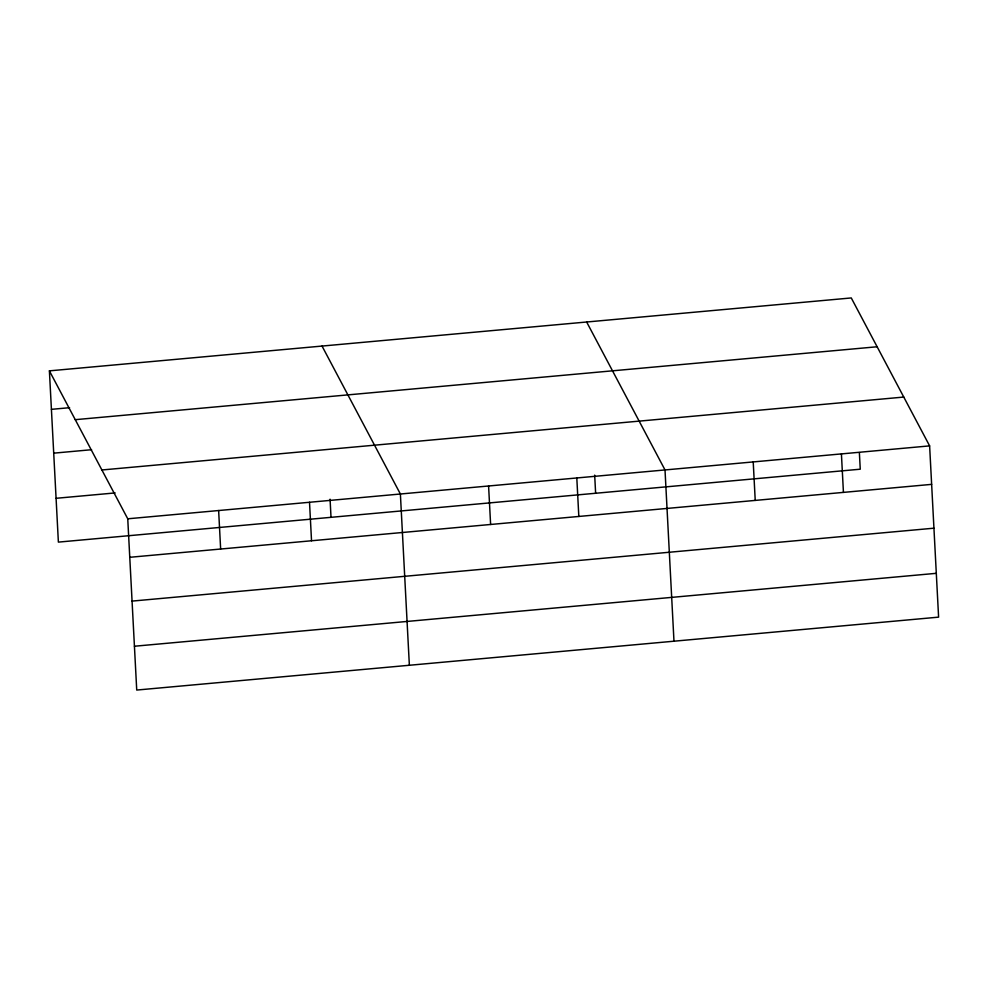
<?xml version="1.0" encoding="UTF-8"?>
<svg xmlns="http://www.w3.org/2000/svg" width="988" height="988" viewBox="0 0 988 988"><rect width="100%" height="100%" fill="white"/><g stroke="black" fill="none" stroke-linecap="round" stroke-linejoin="round"><path stroke-width="1.48" d="M49.4 370.858L851.273 297.944L929.622 445.884L938.6 617.142L136.727 690.056L127.748 518.799L49.4 370.858L58.378 542.116L860.252 469.201L859.375 452.578M51.413 409.341L69.592 407.698M75.261 419.678L877.134 346.763M53.71 453.159L91.575 449.713M101.9 469.979L903.773 397.065M56.081 498.298L115.151 492.926M127.748 518.799L929.622 445.884M129.774 557.294L931.647 484.367M132.071 601.099L933.944 528.185M134.43 646.238L936.303 573.324M586.65 322.002L665.01 469.942L673.977 641.2M322.039 346.072L400.387 494.012L409.365 665.27M841.418 453.912L843.431 492.395M753.214 461.927L755.227 500.41M594.677 475.129L595.628 493.259M576.807 477.97L578.82 516.452M488.591 485.985L490.616 524.48M330.066 499.199L331.017 517.329M309.516 502.275L311.529 540.757M218.632 510.537L220.645 549.019"/></g></svg>
